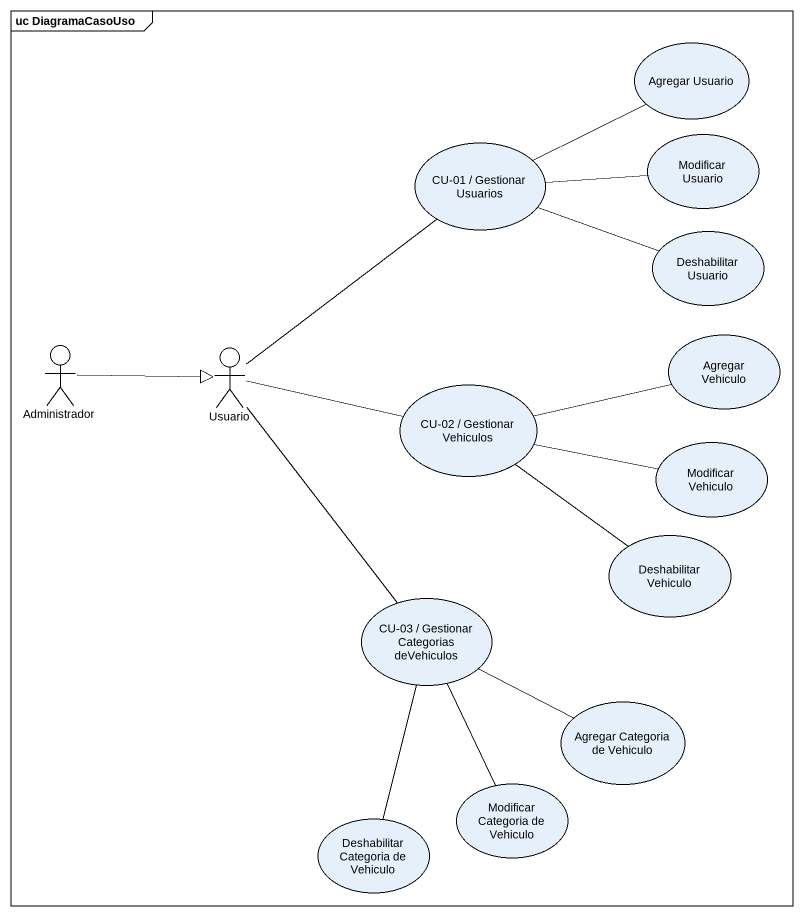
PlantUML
@startuml
mainframe uc DiagramaCasoUso
usecase "Agregar Usuario" as Agregar_Usuario
usecase "CU-01 / Gestionar Usuarios" as CU_01_Gestionar_Usuarios
usecase "Modificar Usuario" as Modificar_Usuario
usecase "Deshabilitar Usuario" as Deshabilitar_Usuario
usecase "Agregar Vehiculo" as Agregar_Vehiculo
actor Administrador
actor Usuario
usecase "CU-02 / Gestionar Vehiculos" as CU_02_Gestionar_Vehiculos
usecase "Modificar Vehiculo" as Modificar_Vehiculo
usecase "Deshabilitar Vehiculo" as Deshabilitar_Vehiculo
usecase "CU-03 / Gestionar Categorias deVehiculos" as CU_03_Gestionar_Categorias
usecase "Agregar Categoria de Vehiculo" as Agregar_Categoria_de
usecase "Modificar Categoria de Vehiculo" as Modificar_Categoria_de
usecase "Deshabilitar Categoria de Vehiculo" as Deshabilitar_Categoria_de
CU_01_Gestionar_Usuarios -right- Agregar_Usuario
CU_01_Gestionar_Usuarios -right- Modificar_Usuario
CU_01_Gestionar_Usuarios -right- Deshabilitar_Usuario
Administrador -right-|> Usuario
Usuario -up- CU_01_Gestionar_Usuarios
Usuario -right- CU_02_Gestionar_Vehiculos
Usuario -- CU_03_Gestionar_Categorias
CU_02_Gestionar_Vehiculos -right- Agregar_Vehiculo
CU_02_Gestionar_Vehiculos -right- Modificar_Vehiculo
CU_02_Gestionar_Vehiculos -- Deshabilitar_Vehiculo
CU_03_Gestionar_Categorias -right- Agregar_Categoria_de
CU_03_Gestionar_Categorias -- Modificar_Categoria_de
CU_03_Gestionar_Categorias -- Deshabilitar_Categoria_de
@enduml
